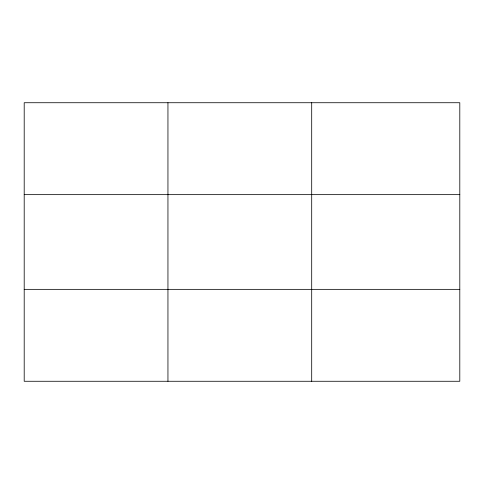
<?xml version="1.0" encoding="UTF-8"?>
<svg xmlns="http://www.w3.org/2000/svg" width="484" height="484" viewBox="0 0 484 484"><rect width="100%" height="100%" fill="white"/><g stroke="black" fill="none" stroke-linecap="round" stroke-linejoin="round"><path stroke-width="0.73" d="M167.948 381.271L167.948 102.729M311.696 381.271L311.696 102.729M459.8 194.647L459.8 102.729L24.2 102.729L24.2 381.271L459.8 381.271L459.8 194.647L24.2 194.647M24.2 289.353L459.8 289.353"/></g></svg>
